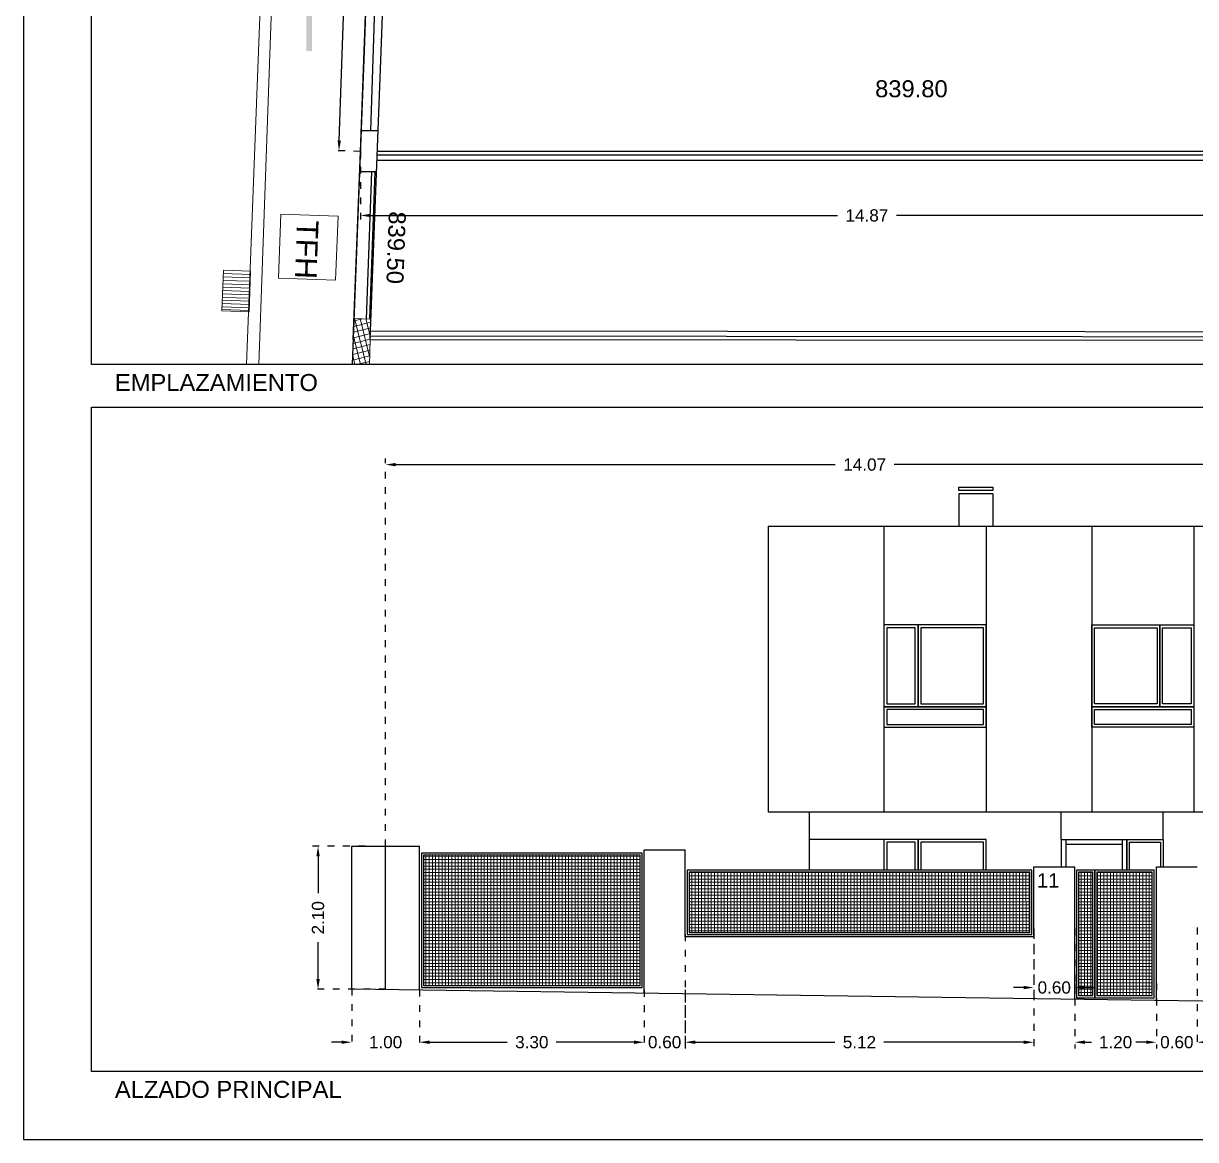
# Model space of a CAD drawing. Header units: millimetres. Extents: x 441061 to 442903, y 4515148 to 4515613.
# Drawn here: x 442696.93 to 442714.14, y 4515512.45 to 4515528.84 of the extents above; entities that cross this region are included whole.
import ezdxf
from ezdxf.enums import TextEntityAlignment as Align

# ---------------------------------------------------------------- set-up
doc = ezdxf.new("R2010")
doc.units = ezdxf.units.MM
doc.linetypes.add('CONTINUA', pattern=[0])
doc.linetypes.add('PUNTOS2', pattern=[0.125, 0, -0.125])
for name, color, linetype in [('01_alzado', 5, 'CONTINUA'), ('01_cotas', 254, 'Continuous'), ('01_ejes', 10, 'Continuous'), ('01_implantación', 5, 'Continuous'), ('01_parcela', 7, 'Continuous'), ('01_retranqueo', 250, 'Continuous'), ('01_seccion', 7, 'CONTINUA'), ('01_textos', 7, 'Continuous'), ('01_urb interior', 4, 'Continuous'), ('01_verjas', 254, 'Continuous')]:
    doc.layers.add(name, color=color, linetype=linetype)
doc.layers.add('01_cartela', color=6, linetype='Continuous', plot=False)
doc.layers.add('01_muebles_B', color=254, linetype='Continuous', lineweight=5)
doc.styles.add('Estilo1', font='swissel.ttf')
doc.styles.add('NIEVES2', font='sanss___.ttf')
doc.styles.add('ROMANS', font='romans')
doc.styles.get("Standard").update_dxf_attribs({"font": 'arial.ttf'})
doc.dimstyles.new('DECIMAL-50', dxfattribs={"dimtxt": 0.08, "dimasz": 0.15, "dimexe": 0.09, "dimexo": 0, "dimgap": 0.09, "dimtad": 0, "dimzin": 0, "dimdsep": 46, "dimtxsty": 'ROMANS', "dimcen": 0.09, "dimclrt": 6, "dimadec": 0, "dimazin": 0, "dimtfac": 1.38, "dimtix": 1, "dimtofl": 0, "dimtmove": 2, "dimatfit": 3, "dimldrblk": 'OBLIQUE', "dimfxl": 1, "dimtolj": 1, "dimtzin": 0, "dimarcsym": 0})
pattern_1 = [(90, (247.01882, 0), (-0.047625, 1e-17), []), (180, (247.01882, 0), (-1e-17, -0.047625), [])]

# ---------------------------------------------------------------- blocks, each defined once
blk = doc.blocks.new('SUM')
for points in [[(-0.3, 0.2), (0.3, 0.2)], [(-0.3, -0.2), (-0.3, 0.2)], [(-0.25, -0.2), (-0.25, 0.2)], [(-0.2, -0.2), (-0.2, 0.2)], [(-0.15, -0.2), (-0.15, 0.2)], [(-0.1, -0.2), (-0.1, 0.2)], [(-0.05, -0.2), (-0.05, 0.2)], [(0, -0.2), (0, 0.2)], [(0.05, -0.2), (0.05, 0.2)], [(0.1, -0.2), (0.1, 0.2)], [(0.14, -0.2), (0.14, 0.2)], [(0.19, -0.2), (0.19, 0.2)], [(0.24, -0.2), (0.24, 0.2)], [(0.28, -0.2), (0.28, 0.2)], [(0.3, -0.2), (0.3, 0.2)], [(-0.3, -0.2), (0.3, -0.2)]]:
    blk.add_lwpolyline(points)
blk = doc.blocks.new('TFH')
for points in [[(-0.47, 0.42), (0.47, 0.42)], [(-0.47, 0.42), (-0.47, -0.42)], [(0.47, 0.42), (0.47, -0.42)], [(-0.47, -0.42), (0.47, -0.42)]]:
    blk.add_lwpolyline(points)
blk.add_text('TFH', height=0.317).set_placement((-0.393, -0.179))
blk = doc.blocks.new('señal paso peaton')
h = blk.add_hatch(color=5)
h.paths.add_polyline_path([(-0.001, 2.003), (-0.381, 2.003, 0.414214), (-0.407, 1.976), (-0.407, 1.273)])
h.paths.add_polyline_path([(-0.001, 2.003), (0.406, 1.273), (0.406, 1.976, 0.414214), (0.379, 2.003)])
h.paths.add_polyline_path([(0.379, 1.19, 0.414214), (0.406, 1.216), (0.406, 1.273), (-0.407, 1.273), (-0.407, 1.216, 0.414214), (-0.381, 1.19)])
for points in [[(0.04, 1.668), (0.085, 1.63), (0.081, 1.567, 0.627813), (0.096, 1.559), (0.114, 1.572, 0.235866), (0.118, 1.579), (0.12, 1.656), (0.024, 1.749, 0.308344), (0.014, 1.751), (-0.045, 1.725, 0.137998), (-0.052, 1.719), (-0.159, 1.563, 0.586917), (-0.152, 1.549), (-0.137, 1.548, 0.23861), (-0.129, 1.551), (-0.051, 1.647), (-0.048, 1.555), (-0.086, 1.467, 0.073453), (-0.087, 1.464), (-0.09, 1.441), (-0.112, 1.441), (-0.148, 1.291), (-0.103, 1.291), (-0.096, 1.332), (-0.072, 1.34), (-0.049, 1.381), (-0.058, 1.291), (-0.013, 1.291), (-0.007, 1.441), (-0.04, 1.441), (-0.039, 1.457), (-0.003, 1.512), (0.036, 1.441), (0.028, 1.441), (0.033, 1.291), (0.078, 1.291), (0.066, 1.403), (0.114, 1.346), (0.123, 1.291), (0.169, 1.291), (0.132, 1.441), (0.094, 1.441), (0.085, 1.453), (0.038, 1.56)], [(-0.053, 1.804, 1), (0.023, 1.804, 1)]]:
    blk.add_hatch(color=7).paths.add_polyline_path(points)
h = blk.add_hatch(color=7)
h.paths.add_polyline_path([(0.272, 1.441), (0.237, 1.441), (0.305, 1.291), (0.35, 1.291)])
h.paths.add_polyline_path([(0.202, 1.441), (0.167, 1.441), (0.214, 1.291), (0.259, 1.291)])
h.paths.add_polyline_path([(-0.239, 1.291), (-0.194, 1.291), (-0.147, 1.441), (-0.182, 1.441)])
h.paths.add_polyline_path([(-0.33, 1.291), (-0.284, 1.291), (-0.217, 1.441), (-0.252, 1.441)])
h = blk.add_hatch(color=256)
h.dxf.hatch_style = 1
h.paths.add_polyline_path([(0.039, 1.167), (-0.044, 1.167), (-0.044, -0.001), (0.039, -0.001)])
for p, q in [((-0.428, 1.216), (-0.428, 1.976)), ((0.379, 2.024), (-0.381, 2.024)), ((0.427, 1.216), (0.427, 1.976)), ((0.379, 1.169), (-0.381, 1.169))]:
    blk.add_line(p, q)
at = {"color": 5}
for p, q in [((-0.407, 1.273), (-0.001, 2.003)), ((-0.407, 1.216), (-0.407, 1.976)), ((0.379, 2.003), (-0.381, 2.003)), ((-0.001, 2.003), (0.406, 1.273)), ((0.406, 1.216), (0.406, 1.976)), ((0.406, 1.273), (-0.407, 1.273)), ((0.379, 1.19), (-0.381, 1.19))]:
    blk.add_line(p, q, dxfattribs=at)
at = {"color": 7}
for p, q in [((0.014, 1.751), (-0.045, 1.725)), ((0.12, 1.656), (0.024, 1.749)), ((-0.052, 1.719), (-0.159, 1.563)), ((-0.152, 1.549), (-0.137, 1.548)), ((-0.129, 1.551), (-0.051, 1.647)), ((-0.048, 1.555), (-0.086, 1.467)), ((-0.051, 1.647), (-0.048, 1.555)), ((0.038, 1.56), (0.04, 1.668)), ((0.085, 1.453), (0.038, 1.56)), ((0.04, 1.668), (0.085, 1.63)), ((0.085, 1.63), (0.081, 1.567)), ((0.096, 1.559), (0.114, 1.572)), ((0.118, 1.579), (0.12, 1.656)), ((-0.33, 1.291), (-0.252, 1.441)), ((-0.284, 1.291), (-0.217, 1.441)), ((-0.252, 1.441), (-0.217, 1.441)), ((-0.239, 1.291), (-0.182, 1.441)), ((-0.194, 1.291), (-0.147, 1.441)), ((-0.182, 1.441), (-0.147, 1.441)), ((-0.148, 1.291), (-0.112, 1.441)), ((-0.112, 1.441), (-0.09, 1.441)), ((-0.087, 1.464), (-0.09, 1.441)), ((-0.072, 1.34), (-0.049, 1.381)), ((-0.058, 1.291), (-0.049, 1.381)), ((-0.04, 1.441), (-0.039, 1.457)), ((-0.04, 1.441), (-0.007, 1.441)), ((-0.039, 1.457), (-0.003, 1.512)), ((-0.013, 1.291), (-0.007, 1.441)), ((-0.003, 1.512), (0.036, 1.441)), ((0.033, 1.291), (0.028, 1.441)), ((0.028, 1.441), (0.036, 1.441)), ((0.066, 1.403), (0.078, 1.291)), ((0.066, 1.403), (0.114, 1.346)), ((0.094, 1.441), (0.085, 1.453)), ((0.094, 1.441), (0.132, 1.441)), ((0.132, 1.441), (0.169, 1.291)), ((0.167, 1.441), (0.214, 1.291)), ((0.167, 1.441), (0.202, 1.441)), ((0.202, 1.441), (0.259, 1.291)), ((0.237, 1.441), (0.305, 1.291)), ((0.237, 1.441), (0.272, 1.441)), ((0.35, 1.291), (0.272, 1.441)), ((-0.284, 1.291), (-0.33, 1.291)), ((-0.194, 1.291), (-0.239, 1.291)), ((-0.103, 1.291), (-0.148, 1.291)), ((-0.103, 1.291), (-0.096, 1.332)), ((-0.096, 1.332), (-0.072, 1.34)), ((-0.013, 1.291), (-0.058, 1.291)), ((0.078, 1.291), (0.033, 1.291)), ((0.114, 1.346), (0.123, 1.291)), ((0.169, 1.291), (0.123, 1.291)), ((0.259, 1.291), (0.214, 1.291)), ((0.35, 1.291), (0.305, 1.291))]:
    blk.add_line(p, q, dxfattribs=at)
blk.add_circle((-0.015, 1.804), 0.0378, dxfattribs=at)
for centre, start, end in [((-0.381, 1.976), 90, 180), ((0.379, 1.976), 0, 90), ((-0.381, 1.216), 180, 270), ((0.379, 1.216), 270, 0)]:
    blk.add_arc(centre, 0.0475, start, end)
at = {"color": 5}
for centre, start, end in [((-0.381, 1.976), 90, 180), ((0.379, 1.976), 0, 90), ((-0.381, 1.216), 180, 270), ((0.379, 1.216), 270, 0)]:
    blk.add_arc(centre, 0.0266, start, end, dxfattribs=at)
at = {"color": 7}
for centre, radius, start, end in [((-0.037, 1.708), 0.0183, 114.2101, 145.6384), ((0.017, 1.743), 0.00915, 45.6627, 114.2101), ((-0.151, 1.558), 0.00915, 145.6384, 267.276), ((-0.136, 1.557), 0.00915, 267.276, 320.9576), ((0.09, 1.566), 0.00915, 177.031, 305.5154), ((0.109, 1.579), 0.00915, 305.5154, 358.6017), ((0.109, 1.579), 0.00915, 305.5154, 358.6017), ((-0.078, 1.463), 0.00915, 156.4461, 173.2502)]:
    blk.add_arc(centre, radius, start, end, dxfattribs=at)
blk = doc.blocks.new('*D244')
at = {"layer": '01_cotas', "color": 0, "linetype": 'PUNTOS2', "lineweight": -2, "transparency": 16777216}
for p, q in [((442701.882, 4515526.961), (442701.882, 4515525.93)), ((442716.755, 4515526.961), (442716.755, 4515525.93))]:
    blk.add_line(p, q, dxfattribs=at)
at = {"layer": '01_cotas', "color": 0, "lineweight": -2, "transparency": 16777216}
for p, q in [((442702.032, 4515526.02), (442708.887, 4515526.02)), ((442716.605, 4515526.02), (442709.75, 4515526.02))]:
    blk.add_line(p, q, dxfattribs=at)
at = {"layer": '01_cotas', "color": 0, "transparency": 16777216}
for points in [[(442702.032, 4515526.045), (442702.032, 4515525.995), (442701.882, 4515526.02)], [(442716.605, 4515526.045), (442716.605, 4515525.995), (442716.755, 4515526.02)]]:
    blk.add_solid(points, dxfattribs=at)
at = {"layer": '01_cotas', "color": 7, "transparency": 16777216, "insert": (442709.318, 4515526.02), "char_height": 0.18, "attachment_point": 5, "style": 'Estilo1'}
blk.add_mtext('\\A1;14.87', dxfattribs=at)
blk = doc.blocks.new('*D245')
at = {"layer": '01_cotas', "color": 0, "linetype": 'PUNTOS2', "lineweight": -2, "transparency": 16777216}
for p, q in [((442702.365, 4515541.706), (442701.961, 4515541.719)), ((442701.882, 4515526.961), (442701.477, 4515526.974))]:
    blk.add_line(p, q, dxfattribs=at)
at = {"layer": '01_cotas', "color": 0, "lineweight": -2, "transparency": 16777216}
for p, q in [((442702.046, 4515541.566), (442701.823, 4515534.778)), ((442701.572, 4515527.121), (442701.795, 4515533.91))]:
    blk.add_line(p, q, dxfattribs=at)
at = {"layer": '01_cotas', "color": 0, "transparency": 16777216}
for points in [[(442702.021, 4515541.567), (442702.071, 4515541.565), (442702.051, 4515541.716)], [(442701.547, 4515527.122), (442701.597, 4515527.12), (442701.567, 4515526.971)]]:
    blk.add_solid(points, dxfattribs=at)
at = {"layer": '01_cotas', "color": 7, "transparency": 16777216, "insert": (442701.809, 4515534.344), "char_height": 0.18, "attachment_point": 5, "rotation": 88.1211, "style": 'Estilo1'}
blk.add_mtext('\\A1;14.75', dxfattribs=at)
blk = doc.blocks.new('*D494')
at = {"layer": '01_cotas', "color": 0, "linetype": 'PUNTOS2', "lineweight": -2, "transparency": 16777216}
for p, q in [((442701.951, 4515516.755), (442701.17, 4515516.755)), ((442702.251, 4515514.655), (442701.17, 4515514.655))]:
    blk.add_line(p, q, dxfattribs=at)
at = {"layer": '01_cotas', "color": 0, "lineweight": -2, "transparency": 16777216}
for p, q in [((442701.26, 4515516.605), (442701.26, 4515516.065)), ((442701.26, 4515514.805), (442701.26, 4515515.345))]:
    blk.add_line(p, q, dxfattribs=at)
at = {"layer": '01_cotas', "color": 0, "transparency": 16777216}
for points in [[(442701.235, 4515516.605), (442701.285, 4515516.605), (442701.26, 4515516.755)], [(442701.235, 4515514.805), (442701.285, 4515514.805), (442701.26, 4515514.655)]]:
    blk.add_solid(points, dxfattribs=at)
at = {"layer": '01_cotas', "color": 7, "transparency": 16777216, "insert": (442701.26, 4515515.705), "char_height": 0.18, "attachment_point": 5, "rotation": 90, "style": 'Estilo1'}
blk.add_mtext('\\A1;2.10', dxfattribs=at)
blk = doc.blocks.new('*D495')
at = {"layer": '01_cotas', "color": 0, "linetype": 'PUNTOS2', "lineweight": -2, "transparency": 16777216}
for p, q in [((442702.251, 4515516.755), (442702.251, 4515522.45)), ((442716.318, 4515516.455), (442716.318, 4515522.45))]:
    blk.add_line(p, q, dxfattribs=at)
at = {"layer": '01_cotas', "color": 0, "lineweight": -2, "transparency": 16777216}
for p, q in [((442702.401, 4515522.36), (442708.853, 4515522.36)), ((442716.168, 4515522.36), (442709.716, 4515522.36))]:
    blk.add_line(p, q, dxfattribs=at)
at = {"layer": '01_cotas', "color": 0, "transparency": 16777216}
for points in [[(442702.401, 4515522.385), (442702.401, 4515522.335), (442702.251, 4515522.36)], [(442716.168, 4515522.385), (442716.168, 4515522.335), (442716.318, 4515522.36)]]:
    blk.add_solid(points, dxfattribs=at)
at = {"layer": '01_cotas', "color": 7, "transparency": 16777216, "insert": (442709.285, 4515522.36), "char_height": 0.18, "attachment_point": 5, "style": 'Estilo1'}
blk.add_mtext('\\A1;14.07', dxfattribs=at)
blk = doc.blocks.new('*D496')
at = {"layer": '01_cotas', "color": 0, "linetype": 'PUNTOS2', "lineweight": -2, "transparency": 16777216}
for p, q in [((442701.755, 4515514.662), (442701.755, 4515513.787)), ((442702.748, 4515514.648), (442702.748, 4515513.787))]:
    blk.add_line(p, q, dxfattribs=at)
at = {"layer": '01_cotas', "color": 0, "lineweight": -2, "transparency": 16777216}
for p, q in [((442701.605, 4515513.877), (442701.455, 4515513.877)), ((442702.898, 4515513.877), (442703.048, 4515513.877))]:
    blk.add_line(p, q, dxfattribs=at)
at = {"layer": '01_cotas', "color": 0, "transparency": 16777216}
for points in [[(442701.605, 4515513.902), (442701.605, 4515513.852), (442701.755, 4515513.877)], [(442702.898, 4515513.902), (442702.898, 4515513.852), (442702.748, 4515513.877)]]:
    blk.add_solid(points, dxfattribs=at)
at = {"layer": '01_cotas', "color": 7, "transparency": 16777216, "insert": (442702.251, 4515513.877), "char_height": 0.18, "attachment_point": 5, "style": 'Estilo1'}
blk.add_mtext('\\A1;1.00', dxfattribs=at)
blk = doc.blocks.new('*D497')
at = {"layer": '01_cotas', "color": 0, "linetype": 'PUNTOS2', "lineweight": -2, "transparency": 16777216}
for p, q in [((442702.748, 4515514.648), (442702.748, 4515513.787)), ((442706.048, 4515514.646), (442706.048, 4515513.787))]:
    blk.add_line(p, q, dxfattribs=at)
at = {"layer": '01_cotas', "color": 0, "lineweight": -2, "transparency": 16777216}
for p, q in [((442702.898, 4515513.877), (442704.038, 4515513.877)), ((442705.898, 4515513.877), (442704.758, 4515513.877))]:
    blk.add_line(p, q, dxfattribs=at)
at = {"layer": '01_cotas', "color": 0, "transparency": 16777216}
for points in [[(442702.898, 4515513.902), (442702.898, 4515513.852), (442702.748, 4515513.877)], [(442705.898, 4515513.902), (442705.898, 4515513.852), (442706.048, 4515513.877)]]:
    blk.add_solid(points, dxfattribs=at)
at = {"layer": '01_cotas', "color": 7, "transparency": 16777216, "insert": (442704.398, 4515513.877), "char_height": 0.18, "attachment_point": 5, "style": 'Estilo1'}
blk.add_mtext('\\A1;3.30', dxfattribs=at)
blk = doc.blocks.new('*D498')
at = {"layer": '01_cotas', "color": 0, "linetype": 'PUNTOS2', "lineweight": -2, "transparency": 16777216}
for p, q in [((442706.648, 4515515.459), (442706.648, 4515513.787)), ((442706.048, 4515514.648), (442706.048, 4515513.787))]:
    blk.add_line(p, q, dxfattribs=at)
at = {"layer": '01_cotas', "color": 0, "lineweight": -2, "transparency": 16777216}
for p, q in [((442705.898, 4515513.877), (442705.748, 4515513.877)), ((442706.798, 4515513.877), (442706.948, 4515513.877))]:
    blk.add_line(p, q, dxfattribs=at)
at = {"layer": '01_cotas', "color": 0, "transparency": 16777216}
for points in [[(442705.898, 4515513.902), (442705.898, 4515513.852), (442706.048, 4515513.877)], [(442706.798, 4515513.902), (442706.798, 4515513.852), (442706.648, 4515513.877)]]:
    blk.add_solid(points, dxfattribs=at)
at = {"layer": '01_cotas', "color": 7, "transparency": 16777216, "insert": (442706.348, 4515513.877), "char_height": 0.18, "attachment_point": 5, "style": 'Estilo1'}
blk.add_mtext('\\A1;0.60', dxfattribs=at)
blk = doc.blocks.new('*D499')
at = {"layer": '01_cotas', "color": 0, "linetype": 'PUNTOS2', "lineweight": -2, "transparency": 16777216}
for p, q in [((442711.768, 4515515.495), (442711.768, 4515513.787)), ((442706.648, 4515514.648), (442706.648, 4515513.787))]:
    blk.add_line(p, q, dxfattribs=at)
at = {"layer": '01_cotas', "color": 0, "lineweight": -2, "transparency": 16777216}
for p, q in [((442706.798, 4515513.877), (442708.849, 4515513.877)), ((442711.618, 4515513.877), (442709.566, 4515513.877))]:
    blk.add_line(p, q, dxfattribs=at)
at = {"layer": '01_cotas', "color": 0, "transparency": 16777216}
for points in [[(442706.798, 4515513.902), (442706.798, 4515513.852), (442706.648, 4515513.877)], [(442711.618, 4515513.902), (442711.618, 4515513.852), (442711.768, 4515513.877)]]:
    blk.add_solid(points, dxfattribs=at)
at = {"layer": '01_cotas', "color": 7, "transparency": 16777216, "insert": (442709.208, 4515513.877), "char_height": 0.18, "attachment_point": 5, "style": 'Estilo1'}
blk.add_mtext('\\A1;5.12', dxfattribs=at)
blk = doc.blocks.new('*D500')
at = {"layer": '01_cotas', "color": 0, "linetype": 'PUNTOS2', "lineweight": -2, "transparency": 16777216}
for p, q in [((442711.768, 4515515.545), (442711.768, 4515514.59)), ((442712.368, 4515515.545), (442712.368, 4515514.59))]:
    blk.add_line(p, q, dxfattribs=at)
at = {"layer": '01_cotas', "color": 0, "lineweight": -2, "transparency": 16777216}
for p, q in [((442711.618, 4515514.68), (442711.468, 4515514.68)), ((442712.518, 4515514.68), (442712.668, 4515514.68))]:
    blk.add_line(p, q, dxfattribs=at)
at = {"layer": '01_cotas', "color": 0, "transparency": 16777216}
for points in [[(442711.618, 4515514.705), (442711.618, 4515514.655), (442711.768, 4515514.68)], [(442712.518, 4515514.705), (442712.518, 4515514.655), (442712.368, 4515514.68)]]:
    blk.add_solid(points, dxfattribs=at)
at = {"layer": '01_cotas', "color": 7, "transparency": 16777216, "insert": (442712.068, 4515514.68), "char_height": 0.18, "attachment_point": 5, "style": 'Estilo1'}
blk.add_mtext('\\A1;0.60', dxfattribs=at)
blk = doc.blocks.new('*D501')
at = {"layer": '01_cotas', "color": 0, "linetype": 'PUNTOS2', "lineweight": -2, "transparency": 16777216}
for p, q in [((442712.368, 4515514.742), (442712.368, 4515513.787)), ((442713.568, 4515514.742), (442713.568, 4515513.787))]:
    blk.add_line(p, q, dxfattribs=at)
at = {"layer": '01_cotas', "color": 0, "lineweight": -2, "transparency": 16777216}
for p, q in [((442712.518, 4515513.877), (442712.614, 4515513.877)), ((442713.418, 4515513.877), (442713.321, 4515513.877))]:
    blk.add_line(p, q, dxfattribs=at)
at = {"layer": '01_cotas', "color": 0, "transparency": 16777216}
for points in [[(442712.518, 4515513.902), (442712.518, 4515513.852), (442712.368, 4515513.877)], [(442713.418, 4515513.902), (442713.418, 4515513.852), (442713.568, 4515513.877)]]:
    blk.add_solid(points, dxfattribs=at)
at = {"layer": '01_cotas', "color": 7, "transparency": 16777216, "insert": (442712.968, 4515513.877), "char_height": 0.18, "attachment_point": 5, "style": 'Estilo1'}
blk.add_mtext('\\A1;1.20', dxfattribs=at)
blk = doc.blocks.new('*D502')
at = {"layer": '01_cotas', "color": 0, "linetype": 'PUNTOS2', "lineweight": -2, "transparency": 16777216}
for p, q in [((442714.168, 4515515.56), (442714.168, 4515513.787)), ((442713.568, 4515514.742), (442713.568, 4515513.787))]:
    blk.add_line(p, q, dxfattribs=at)
at = {"layer": '01_cotas', "color": 0, "lineweight": -2, "transparency": 16777216}
for p, q in [((442713.418, 4515513.877), (442713.268, 4515513.877)), ((442714.318, 4515513.877), (442714.468, 4515513.877))]:
    blk.add_line(p, q, dxfattribs=at)
at = {"layer": '01_cotas', "color": 0, "transparency": 16777216}
for points in [[(442713.418, 4515513.902), (442713.418, 4515513.852), (442713.568, 4515513.877)], [(442714.318, 4515513.902), (442714.318, 4515513.852), (442714.168, 4515513.877)]]:
    blk.add_solid(points, dxfattribs=at)
at = {"layer": '01_cotas', "color": 7, "transparency": 16777216, "insert": (442713.868, 4515513.877), "char_height": 0.18, "attachment_point": 5, "style": 'Estilo1'}
blk.add_mtext('\\A1;0.60', dxfattribs=at)

msp = doc.modelspace()

# ---------------------------------------------------------------- hatches: boundary and pattern name
at = {"layer": '01_muebles_B'}
h = msp.add_hatch(dxfattribs=at)
h.set_pattern_fill('ANSI37', color=256, scale=0.025, angle=-120.9802)
h.set_pattern_definition([(284.0197600277, (-3200945.189245, 7218383.40943), (0.0770105961646, 0.0192291108315), []), (14.0197600277, (-3200945.189245, 7218383.40943), (-0.0192291108315, 0.0770105961646), [])])
h.paths.add_polyline_path([(442701.763, 4515523.829), (442702.013, 4515523.829), (442702.027, 4515524.199), (442702.039, 4515524.499), (442701.789, 4515524.509)])
h = msp.add_hatch(dxfattribs=at)
h.set_pattern_fill('ANSI37', color=256, scale=0.015, angle=45)
h.set_pattern_definition(pattern_1)
h.paths.add_polyline_path([(442702.808, 4515514.709), (442705.988, 4515514.709), (442705.988, 4515516.625), (442702.808, 4515516.625)])
h = msp.add_hatch(dxfattribs=at)
h.set_pattern_fill('ANSI37', color=256, scale=0.015, angle=45)
h.set_pattern_definition(pattern_1)
h.paths.add_polyline_path([(442711.708, 4515516.375), (442706.708, 4515516.375), (442706.708, 4515515.487), (442711.708, 4515515.487)])
h = msp.add_hatch(dxfattribs=at)
h.set_pattern_fill('ANSI37', color=256, scale=0.015, angle=45)
h.set_pattern_definition(pattern_1)
h.paths.add_polyline_path([(442712.424, 4515514.561), (442712.634, 4515514.561), (442712.634, 4515516.375), (442712.424, 4515516.375)])
h = msp.add_hatch(dxfattribs=at)
h.set_pattern_fill('ANSI37', color=256, scale=0.015, angle=45)
h.set_pattern_definition(pattern_1)
h.paths.add_polyline_path([(442713.504, 4515516.375), (442712.694, 4515516.375), (442712.694, 4515514.561), (442713.504, 4515514.561)])

# ---------------------------------------------------------------- linework, layer by layer
at = {"layer": '01_alzado'}
for p, q in [((442711.168, 4515521.931, 0), (442710.668, 4515521.931, 0)), ((442710.668, 4515521.931, 0), (442710.668, 4515521.455, 0)), ((442711.168, 4515521.931, 0), (442711.168, 4515521.455, 0)), ((442707.868, 4515521.455, 0), (442716.318, 4515521.455, 0)), ((442707.868, 4515521.455, 0), (442707.868, 4515517.255, 0)), ((442709.568, 4515521.455, 0), (442709.568, 4515517.255, 0)), ((442711.068, 4515521.455, 0), (442711.068, 4515517.255, 0)), ((442712.618, 4515521.455, 0), (442712.618, 4515517.255, 0)), ((442714.118, 4515521.455, 0), (442714.118, 4515517.255, 0)), ((442724.768, 4515517.255, 0), (442707.868, 4515517.255, 0)), ((442708.468, 4515517.255, 0), (442708.468, 4515516.405, 0)), ((442712.168, 4515516.855, 0), (442712.168, 4515517.255, 0)), ((442713.668, 4515516.855, 0), (442713.668, 4515517.255, 0)), ((442709.568, 4515516.855, 0), (442708.468, 4515516.855, 0)), ((442712.168, 4515516.855, 0), (442712.168, 4515516.455, 0)), ((442712.168, 4515516.855, 0), (442713.668, 4515516.855, 0)), ((442712.238, 4515516.855, 0), (442713.063, 4515516.855, 0)), ((442712.238, 4515516.855, 0), (442712.238, 4515516.455, 0)), ((442713.063, 4515516.855, 0), (442713.063, 4515516.405, 0)), ((442713.133, 4515516.855, 0), (442713.133, 4515516.405, 0)), ((442713.668, 4515516.855, 0), (442713.668, 4515516.455, 0)), ((442712.238, 4515516.785, 0), (442713.063, 4515516.785, 0))]:
    msp.add_line(p, q, dxfattribs=at)
at = {"layer": '01_alzado', "elevation": 0}
for points in [[(442697.935, 4515554.517), (442734.701, 4515554.517), (442734.701, 4515523.829), (442697.935, 4515523.829)], [(442697.935, 4515523.204), (442734.701, 4515523.204), (442734.701, 4515513.447), (442697.935, 4515513.447)], [(442710.668, 4515522.029), (442711.168, 4515522.029), (442711.168, 4515521.98), (442710.668, 4515521.98)]]:
    msp.add_lwpolyline(points, close=True, dxfattribs=at)
at = {"layer": '01_alzado', "color": 5, "elevation": 0}
for points in [[(442710.068, 4515520.005), (442709.568, 4515520.005), (442709.568, 4515518.805), (442710.068, 4515518.805)], [(442711.068, 4515520.005), (442710.068, 4515520.005), (442710.068, 4515518.805), (442711.068, 4515518.805)], [(442712.618, 4515520.005), (442713.618, 4515520.005), (442713.618, 4515518.805), (442712.618, 4515518.805)], [(442713.618, 4515520.005), (442714.118, 4515520.005), (442714.118, 4515518.805), (442713.618, 4515518.805)], [(442711.068, 4515518.805), (442709.568, 4515518.805), (442709.568, 4515518.505), (442711.068, 4515518.505)], [(442712.618, 4515518.805), (442714.118, 4515518.805), (442714.118, 4515518.505), (442712.618, 4515518.505)]]:
    msp.add_lwpolyline(points, close=True, dxfattribs=at)
at = {"layer": '01_alzado', "color": 254, "elevation": 0}
for points in [[(442710.028, 4515519.965), (442709.608, 4515519.965), (442709.608, 4515518.845), (442710.028, 4515518.845)], [(442711.028, 4515519.965), (442710.108, 4515519.965), (442710.108, 4515518.845), (442711.028, 4515518.845)], [(442712.658, 4515519.965), (442713.578, 4515519.965), (442713.578, 4515518.845), (442712.658, 4515518.845)], [(442713.658, 4515519.965), (442714.078, 4515519.965), (442714.078, 4515518.845), (442713.658, 4515518.845)], [(442711.028, 4515518.765), (442709.608, 4515518.765), (442709.608, 4515518.545), (442711.028, 4515518.545)], [(442712.658, 4515518.765), (442714.078, 4515518.765), (442714.078, 4515518.545), (442712.658, 4515518.545)]]:
    msp.add_lwpolyline(points, close=True, dxfattribs=at)
at = {"layer": '01_alzado', "color": 5, "elevation": 0}
for points in [[(442710.068, 4515516.405), (442710.068, 4515516.855), (442709.568, 4515516.855), (442709.568, 4515516.405)], [(442711.068, 4515516.405), (442711.068, 4515516.855), (442710.068, 4515516.855), (442710.068, 4515516.405)]]:
    msp.add_lwpolyline(points, dxfattribs=at)
at = {"layer": '01_alzado', "elevation": 0}
msp.add_lwpolyline([(442713.133, 4515516.405), (442713.133, 4515516.855), (442713.668, 4515516.855), (442713.668, 4515516.455)], dxfattribs=at)
at = {"layer": '01_alzado', "color": 254, "elevation": 0}
for points in [[(442710.028, 4515516.405), (442710.028, 4515516.815), (442709.608, 4515516.815), (442709.608, 4515516.405)], [(442711.028, 4515516.405), (442711.028, 4515516.815), (442710.108, 4515516.815), (442710.108, 4515516.405)], [(442713.173, 4515516.405), (442713.173, 4515516.815), (442713.628, 4515516.815), (442713.628, 4515516.455)]]:
    msp.add_lwpolyline(points, dxfattribs=at)
at = {"layer": '01_cartela', "color": 3, "elevation": 0}
msp.add_lwpolyline([(442696.935, 4515555.517), (442696.935, 4515512.447), (442758.211, 4515512.447), (442758.211, 4515555.517)], close=True, dxfattribs=at)
at = {"layer": '01_ejes'}
msp.add_line((442702.251, 4515514.655, -837.551), (442702.251, 4515516.755, -837.551), dxfattribs=at)
at = {"layer": '01_implantación', "linetype": 'Continuous'}
for p, q in [((442701.937, 4515528.437, 0), (442702.216, 4515536.447, 0)), ((442702.187, 4515528.428, 0), (442702.466, 4515536.439, 0)), ((442701.882, 4515526.961, 0), (442701.937, 4515528.437, 0)), ((442702.027, 4515524.199, 0), (442702.187, 4515528.428, 0)), ((442702.143, 4515527.261, 0), (442701.893, 4515527.261, 0)), ((442701.777, 4515524.199, 0), (442701.882, 4515526.961, 0)), ((442716.734, 4515526.961, 0), (442702.132, 4515526.961, 0)), ((442702.12, 4515526.661, 0), (442701.87, 4515526.661, 0)), ((442702.027, 4515524.199, 0), (442722.88, 4515524.18, 0))]:
    msp.add_line(p, q, dxfattribs=at)
at = {"layer": '01_muebles_B'}
for p, q in [((442702.039, 4515524.499, 0), (442701.789, 4515524.509, 0)), ((442701.763, 4515523.829, 0), (442701.777, 4515524.199, 0)), ((442702.013, 4515523.829, 0), (442702.027, 4515524.199, 0))]:
    msp.add_line(p, q, dxfattribs=at)
at = {"layer": '01_muebles_B', "elevation": 0}
for points in [[(442700.211, 4515523.829), (442700.403, 4515528.942), (442700.467, 4515529.961), (442700.574, 4515533.966), (442700.644, 4515536.02), (442700.883, 4515542.092, -0.121125), (442701.929, 4515546.037, -0.140664), (442704.654, 4515549.099, -0.142395), (442709.521, 4515550.51), (442711.967, 4515550.491), (442715.967, 4515550.462), (442721.874, 4515550.527), (442731.102, 4515550.512), (442734.701, 4515550.521)], [(442734.701, 4515550.361), (442731.09, 4515550.365), (442721.877, 4515550.369), (442720.87, 4515550.377), (442715.923, 4515550.327), (442712.791, 4515550.335), (442711.779, 4515550.348), (442709.529, 4515550.355, 0.142823), (442704.718, 4515548.934, 0.145776), (442702.093, 4515545.959, 0.118442), (442701.037, 4515542.103), (442700.818, 4515536.045), (442700.726, 4515533.948), (442700.692, 4515532.978), (442700.603, 4515529.968), (442700.57, 4515528.939), (442700.39, 4515523.829)]]:
    msp.add_lwpolyline(points, format="xyb", dxfattribs=at)
at = {"layer": '01_parcela', "linetype": 'Continuous', "elevation": 0}
msp.add_lwpolyline([(442734.701, 4515548.973), (442731.388, 4515548.975), (442721.613, 4515548.993), (442715.703, 4515548.965), (442711.736, 4515548.968), (442710.269, 4515548.968, 0.146839), (442705.827, 4515547.996, 0.183488), (442702.772, 4515544.145, 0.071368), (442702.365, 4515541.706), (442702.35, 4515541.362), (442702.216, 4515536.447), (442701.937, 4515528.437), (442701.763, 4515523.829)], format="xyb", dxfattribs=at)
at = {"layer": '01_retranqueo', "color": 170, "elevation": -837.551}
msp.add_lwpolyline([(442701.755, 4515514.662), (442716.318, 4515514.455)], dxfattribs=at)
at = {"layer": '01_seccion'}
for p, q in [((442701.755, 4515514.662, -837.551), (442701.755, 4515516.755, -837.551)), ((442701.755, 4515516.755, -837.551), (442702.748, 4515516.755, -837.551)), ((442702.748, 4515514.648, -837.551), (442702.748, 4515516.755, -837.551)), ((442706.048, 4515514.601, -837.551), (442706.048, 4515516.705, -837.551)), ((442706.048, 4515516.705, -837.551), (442706.648, 4515516.705, -837.551)), ((442706.648, 4515515.427, -837.551), (442706.648, 4515516.705, -837.551)), ((442711.768, 4515515.427, -837.551), (442711.768, 4515516.455, -837.551)), ((442711.768, 4515516.455, -1676.822), (442712.368, 4515516.455, -1676.822)), ((442712.368, 4515514.511, -837.551), (442712.368, 4515516.455, -837.551)), ((442713.568, 4515514.494, -837.551), (442713.568, 4515516.455, -837.551)), ((442713.568, 4515516.455, -1676.822), (442714.168, 4515516.455, -1676.822)), ((442711.768, 4515515.427, -837.551), (442706.648, 4515515.427, -837.551))]:
    msp.add_line(p, q, dxfattribs=at)
at = {"layer": '01_urb interior'}
msp.add_line((442702.383, 4515538.015, 7.721), (442702.028, 4515527.261, 838.485), dxfattribs=at)
at = {"layer": '01_urb interior', "color": 2}
for p, q in [((442702.045, 4515526.661, 0), (442701.964, 4515524.502, 0)), ((442702.095, 4515526.661, 0), (442702.014, 4515524.5, 0))]:
    msp.add_line(p, q, dxfattribs=at)
at = {"layer": '01_urb interior', "color": 2, "elevation": 0}
for points in [[(442702.13, 4515526.909), (442716.734, 4515526.909), (442716.751, 4515526.909), (442730.821, 4515526.909), (442730.894, 4515526.909), (442734.701, 4515526.909)], [(442702.13, 4515526.834), (442716.734, 4515526.834), (442716.751, 4515526.834), (442730.821, 4515526.834), (442730.894, 4515526.834), (442734.701, 4515526.834)], [(442722.993, 4515523.829), (442723.004, 4515524.172), (442723.008, 4515524.303), (442702.029, 4515524.322)], [(442722.917, 4515523.829), (442722.929, 4515524.175), (442722.931, 4515524.228), (442702.029, 4515524.247)]]:
    msp.add_lwpolyline(points, dxfattribs=at)
at = {"layer": '01_verjas'}
for points, elevation in [([(442702.778, 4515514.679), (442706.018, 4515514.679), (442706.018, 4515516.655), (442702.778, 4515516.655)], 839.27), ([(442702.808, 4515514.709), (442705.988, 4515514.709), (442705.988, 4515516.625), (442702.808, 4515516.625)], 839.27), ([(442711.738, 4515516.405), (442706.678, 4515516.405), (442706.678, 4515515.457), (442711.738, 4515515.457)], -837.551), ([(442711.708, 4515516.375), (442706.708, 4515516.375), (442706.708, 4515515.487), (442711.708, 4515515.487)], -837.551), ([(442712.394, 4515514.531), (442712.664, 4515514.531), (442712.664, 4515516.405), (442712.394, 4515516.405)], -1675.102), ([(442712.424, 4515514.561), (442712.634, 4515514.561), (442712.634, 4515516.375), (442712.424, 4515516.375)], -1675.102), ([(442713.534, 4515516.405), (442712.664, 4515516.405), (442712.664, 4515514.531), (442713.534, 4515514.531)], -1675.102), ([(442713.504, 4515516.375), (442712.694, 4515516.375), (442712.694, 4515514.561), (442713.504, 4515514.561)], -1675.102)]:
    msp.add_lwpolyline(points, close=True, dxfattribs=dict(at, elevation=elevation))

# ---------------------------------------------------------------- block references
at = {"layer": '01_muebles_B'}
for name, p, rotation in [('señal paso peaton', (442701.134, 4515528.436, 839.479), 359.9999999998789), ('TFH', (442701.116, 4515525.554, 0), 267.837076417107), ('SUM', (442700.059, 4515524.91, 0), 267.984084648344)]:
    msp.add_blockref(name, p, dxfattribs=dict(at, rotation=rotation))

# ---------------------------------------------------------------- texts
at = {"layer": '01_muebles_B', "style": 'NIEVES2'}
msp.add_text('839.50', height=0.2494, rotation=268, dxfattribs=at).set_placement((442702.282, 4515525.551, 0), align=Align.CENTER)
at = {"layer": '01_textos', "color": 5, "ltscale": 0.01, "style": 'NIEVES2'}
msp.add_text('839.80', height=0.2494, dxfattribs=at).set_placement((442709.971, 4515527.756, 0), align=Align.CENTER)
for s, p in [('EMPLAZAMIENTO', (442698.277, 4515523.442, 0)), ('ALZADO PRINCIPAL', (442698.277, 4515513.06, 0))]:
    msp.add_text(s, height=0.24938, dxfattribs=at).set_placement(p)
at = {"layer": '01_textos', "color": 7, "style": 'Estilo1'}
msp.add_text('11', height=0.2122, dxfattribs=at).set_placement((442711.979, 4515516.147, -1676.822), align=Align.CENTER)

# ---------------------------------------------------------------- dimensions: what is measured, and where the dimension line sits
at = {"layer": '01_cotas', "color": 251}
for p1, distance, picture, middle in [((442702.365, 4515541.706, 0), -0.314, '*D245', (442701.809, 4515534.344)), ((442716.755, 4515526.961, 0), 0.941, '*D244', (442709.318, 4515526.02))]:
    dim = msp.add_aligned_dim(p1=p1, p2=(442701.882, 4515526.961, 0), distance=distance, dimstyle='DECIMAL-50', override={"dimtxt": 0.18, "dimtxsty": 'Estilo1', "dimsah": 1, "dimclrt": 7, "dimfxl": 0.09, "dimarcsym": 2}, dxfattribs=at)
    dim.commit()
    dim.dimension.update_dxf_attribs({"geometry": picture, "text_midpoint": middle})
for base, p1, p2, picture, middle in [((442716.318, 4515522.36), (442702.251, 4515516.755, -837.551), (442716.318, 4515516.455), '*D495', (442709.285, 4515522.36)), ((442711.768, 4515513.877), (442706.648, 4515514.648), (442711.768, 4515515.495, -837.551), '*D499', (442709.208, 4515513.877)), ((442712.368, 4515514.68), (442711.768, 4515515.545, -837.551), (442712.368, 4515515.545, -837.551), '*D500', (442712.068, 4515514.68)), ((442714.168, 4515513.877), (442713.568, 4515514.742), (442714.168, 4515515.56, -837.551), '*D502', (442713.868, 4515513.877)), ((442706.648, 4515513.877), (442706.048, 4515514.648), (442706.648, 4515515.459, -837.551), '*D498', (442706.348, 4515513.877)), ((442706.048, 4515513.877), (442702.748, 4515514.648), (442706.048, 4515514.646, -837.551), '*D497', (442704.398, 4515513.877)), ((442713.568, 4515513.877), (442712.368, 4515514.742), (442713.568, 4515514.742, -837.551), '*D501', (442712.968, 4515513.877))]:
    dim = msp.add_linear_dim(base=base, p1=p1, p2=p2, dimstyle='DECIMAL-50', override={"dimtxt": 0.18, "dimtxsty": 'Estilo1', "dimsah": 1, "dimclrt": 7, "dimfxl": 0.09, "dimarcsym": 2}, dxfattribs=at)
    dim.commit()
    dim.dimension.update_dxf_attribs({"geometry": picture, "text_midpoint": middle})
dim = msp.add_linear_dim(base=(442701.26, 4515514.655, -837.551), p1=(442701.951, 4515516.755, -1675.102), p2=(442702.251, 4515514.655, -837.551), angle=90, dimstyle='DECIMAL-50', override={"dimtxt": 0.18, "dimtxsty": 'Estilo1', "dimsah": 1, "dimclrt": 7, "dimfxl": 0.09, "dimarcsym": 2}, dxfattribs=at)
dim.commit()
dim.dimension.update_dxf_attribs({"geometry": '*D494', "text_midpoint": (442701.26, 4515515.705, -837.551)})
dim = msp.add_linear_dim(base=(442702.748, 4515513.877), p1=(442701.755, 4515514.662, -837.551), p2=(442702.748, 4515514.648, -837.551), text='1.00', dimstyle='DECIMAL-50', override={"dimtxt": 0.18, "dimtxsty": 'Estilo1', "dimsah": 1, "dimclrt": 7, "dimfxl": 0.09, "dimarcsym": 2}, dxfattribs=at)
dim.commit()
dim.dimension.update_dxf_attribs({"geometry": '*D496', "text_midpoint": (442702.251, 4515513.877)})

doc.saveas('drawing.dxf')
